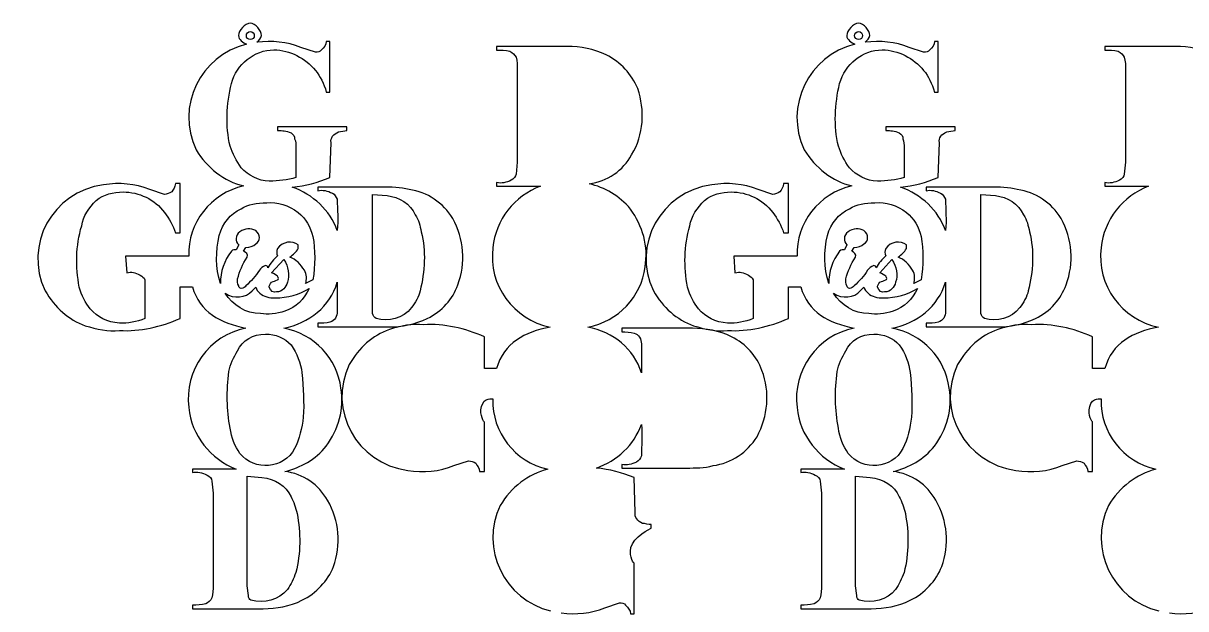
# Model space of a CAD drawing. Extents: x -18 to 3238, y 190 to 1701.
# Drawn here: x -18 to 1453, y 960 to 1701 of the extents above; entities that cross this region are included whole.
import ezdxf

# ---------------------------------------------------------------- set-up
doc = ezdxf.new("R2010")
doc.units = 0
doc.layers.add('H0104_Printing_Least_16', color=7, linetype='CONTINUOUS')

msp = doc.modelspace()

# ---------------------------------------------------------------- linework, layer by layer
at = {"layer": 'H0104_Printing_Least_16', "color": 7}
for points in [[(264.139193, 1685.034058)], [(1034.158274, 1685.034058)], [(525.605187, 1453.760064)], [(1295.624268, 1453.760064)], [(303.732192, 1380.640065)], [(348.415191, 1376.070066)], [(1073.751273, 1380.640065)], [(1118.434272, 1376.070066)], [(484.004188, 1362.360066)], [(1254.023269, 1362.360066)], [(312.977192, 1336.464067)], [(1082.996273, 1336.464067)], [(320.681192, 1293.810068)], [(1090.700273, 1293.810068)], [(561.853086, 1215.99417)], [(1331.872167, 1215.99417)], [(320.681192, 1101.870072)], [(1090.700273, 1101.870072)]]:
    msp.add_lwpolyline(points, close=True, dxfattribs=at)
for points in [[(351.496191, 1663.979058), (333.007192, 1670.073058)], [(365.363191, 1613.70906), (369.986191, 1613.70906), (369.986191, 1677.690058), (365.363191, 1677.690058)], [(670.259083, 1671.321158), (580.893085, 1671.321158), (580.893085, 1666.752158)], [(1121.515272, 1663.979058), (1103.026272, 1670.073058)], [(1135.382272, 1613.70906), (1140.005271, 1613.70906), (1140.005271, 1677.690058), (1135.382272, 1677.690058)], [(1440.278164, 1671.321158), (1350.912166, 1671.321158), (1350.912166, 1666.752158)], [(607.087085, 1640.855159), (607.087085, 1525.081162), (605.546085, 1509.849162)], [(1377.106166, 1640.855159), (1377.106166, 1525.081162), (1375.565166, 1509.849162)], [(391.55719, 1564.963061), (391.55719, 1569.533061), (303.732192, 1569.533061), (303.732192, 1564.963061)], [(1161.576271, 1564.963061), (1161.576271, 1569.533061), (1073.751273, 1569.533061), (1073.751273, 1564.963061)], [(369.986191, 1505.553062), (371.527191, 1549.729061)], [(1140.005271, 1505.553062), (1141.546271, 1549.729061)], [(326.844192, 1543.636061), (326.844192, 1505.553062)], [(1096.863273, 1543.636061), (1096.863273, 1505.553062)], [(160.439196, 1484.226063), (141.949196, 1490.320063)], [(174.306196, 1435.480064), (180.469195, 1435.480064), (180.469195, 1497.936063), (174.306196, 1497.936063)], [(436.240189, 1493.366063), (354.578191, 1493.366063), (354.578191, 1488.797063)], [(580.893085, 1499.185163), (580.893085, 1494.615163), (636.362084, 1494.615163)], [(930.458277, 1484.226063), (911.968277, 1490.320063)], [(944.325276, 1435.480064), (950.488276, 1435.480064), (950.488276, 1497.936063), (944.325276, 1497.936063)], [(1206.25927, 1493.366063), (1124.597272, 1493.366063), (1124.597272, 1488.797063)], [(1350.912166, 1499.185163), (1350.912166, 1494.615163), (1406.381165, 1494.615163)], [(423.913189, 1333.416067), (423.913189, 1345.603066), (423.913189, 1484.226063), (442.403189, 1482.703063)], [(1193.93227, 1333.416067), (1193.93227, 1345.603066), (1193.93227, 1484.226063), (1212.42227, 1482.703063)], [(254.427194, 1420.246064), (251.345194, 1414.153065)], [(260.590193, 1412.630065), (263.671193, 1417.200065)], [(329.925192, 1415.677065), (329.925192, 1420.246064)], [(1024.446274, 1420.246064), (1021.364274, 1414.153065)], [(1030.609274, 1412.630065), (1033.690274, 1417.200065)], [(1099.944273, 1415.677065), (1099.944273, 1420.246064)], [(191.254195, 1406.536065), (191.201195, 1405.931065), (111.080197, 1405.931065), (112.674197, 1385.210065)], [(296.028193, 1385.210065), (311.436192, 1401.967065)], [(961.273276, 1406.536065), (961.220276, 1405.931065), (881.099278, 1405.931065), (882.693278, 1385.210065)], [(1066.047273, 1385.210065), (1081.455273, 1401.967065)], [(135.786197, 1376.070066), (135.786197, 1363.883066), (135.786197, 1327.323067)], [(348.415191, 1376.070066), (339.170192, 1371.500066)], [(379.230191, 1373.024066), (379.230191, 1336.464067)], [(905.805277, 1376.070066), (905.805277, 1363.883066), (905.805277, 1327.323067)], [(1118.434272, 1376.070066), (1109.189272, 1371.500066)], [(1149.249271, 1373.024066), (1149.249271, 1336.464067)], [(180.469195, 1327.323067), (180.469195, 1361.263066), (180.469195, 1367.357066), (195.877195, 1367.357066)], [(271.375193, 1362.360066), (275.998193, 1366.930066)], [(950.488276, 1327.323067), (950.488276, 1361.263066), (950.488276, 1367.357066), (965.896276, 1367.357066)], [(1041.394274, 1362.360066), (1046.017274, 1366.930066)], [(354.578191, 1321.230067), (354.578191, 1316.660067), (443.944189, 1316.660067)], [(828.960079, 1314.862167), (739.594082, 1314.862167), (739.594082, 1310.292167)], [(1124.597272, 1321.230067), (1124.597272, 1316.660067), (1213.96327, 1316.660067)], [(580.893085, 1264.166168), (565.485086, 1264.166168), (565.485086, 1270.259168), (565.485086, 1304.199167)], [(1350.912166, 1264.166168), (1335.504167, 1264.166168), (1335.504167, 1270.259168), (1335.504167, 1304.199167)], [(764.247081, 1295.059168), (764.247081, 1258.499169)], [(576.218086, 1225.592169), (576.271086, 1224.986169)], [(1346.237166, 1225.592169), (1346.290166, 1224.986169)], [(559.322086, 1133.586172), (565.485086, 1133.586172), (565.485086, 1196.04217)], [(1329.341167, 1133.586172), (1335.504167, 1133.586172), (1335.504167, 1196.04217)], [(251.345194, 1136.907072), (195.877195, 1136.907072), (195.877195, 1132.337072)], [(526.966087, 1141.202171), (545.455086, 1147.296171)], [(739.594082, 1142.726171), (739.594082, 1138.156172), (821.256079, 1138.156172)], [(1021.364274, 1136.907072), (965.896276, 1136.907072), (965.896276, 1132.337072)], [(1296.985168, 1141.202171), (1315.474167, 1147.296171)], [(220.529194, 1121.674072), (222.070194, 1106.441072), (222.070194, 990.667075)], [(266.753193, 976.958076), (265.212193, 989.144075), (265.212193, 1127.767072), (283.702193, 1126.244072)], [(756.543081, 1081.793173), (755.002081, 1125.970172)], [(990.548275, 1121.674072), (992.089275, 1106.441072), (992.089275, 990.667075)], [(1036.772274, 976.958076), (1035.231274, 989.144075), (1035.231274, 1127.767072), (1053.721274, 1126.244072)], [(776.573081, 1061.989173), (776.573081, 1066.559173)], [(750.380081, 953.833176), (755.002081, 953.833176), (755.002081, 1017.813175)], [(195.877195, 964.771076), (195.877195, 960.201076), (285.242193, 960.201076)], [(718.023082, 961.449176), (736.513082, 967.544176)], [(965.896276, 964.771076), (965.896276, 960.201076), (1055.262274, 960.201076)]]:
    msp.add_lwpolyline(points, dxfattribs=at)
for points in [[(269.190193, 1700.665057), (262.642193, 1700.665057), (254.231194, 1691.620058), (254.231194, 1685.034058)], [(283.274193, 1685.034058), (283.274193, 1691.620058), (275.737193, 1700.665057), (269.190193, 1700.665057)], [(1039.209274, 1700.665057), (1032.661274, 1700.665057), (1024.250274, 1691.620058), (1024.250274, 1685.034058)], [(1053.293274, 1685.034058), (1053.293274, 1691.620058), (1045.756274, 1700.665057), (1039.209274, 1700.665057)], [(254.231194, 1685.034058), (254.231194, 1680.207058), (260.192193, 1676.059058), (264.293193, 1674.183058)], [(264.139193, 1685.034058), (264.139193, 1687.815058), (266.400193, 1690.069058), (269.190193, 1690.069058)], [(269.190193, 1679.999058), (266.400193, 1679.999058), (264.139193, 1682.253058), (264.139193, 1685.034058)], [(269.190193, 1690.069058), (271.979193, 1690.069058), (274.240193, 1687.815058), (274.240193, 1685.034058)], [(274.240193, 1685.034058), (274.240193, 1682.253058), (271.979193, 1679.999058), (269.190193, 1679.999058)], [(277.564193, 1676.594058), (279.714193, 1678.753058), (283.274193, 1681.737058), (283.274193, 1685.034058)], [(333.007192, 1670.073058), (315.473192, 1677.296058), (296.554193, 1679.031058), (277.564193, 1676.594058)], [(1024.250274, 1685.034058), (1024.250274, 1680.207058), (1030.211274, 1676.059058), (1034.312274, 1674.183058)], [(1034.158274, 1685.034058), (1034.158274, 1687.815058), (1036.419274, 1690.069058), (1039.209274, 1690.069058)], [(1039.209274, 1679.999058), (1036.419274, 1679.999058), (1034.158274, 1682.253058), (1034.158274, 1685.034058)], [(1039.209274, 1690.069058), (1041.998274, 1690.069058), (1044.259274, 1687.815058), (1044.259274, 1685.034058)], [(1044.259274, 1685.034058), (1044.259274, 1682.253058), (1041.998274, 1679.999058), (1039.209274, 1679.999058)], [(1047.583274, 1676.594058), (1049.733274, 1678.753058), (1053.293274, 1681.737058), (1053.293274, 1685.034058)], [(1103.026272, 1670.073058), (1085.492273, 1677.296058), (1066.573273, 1679.031058), (1047.583274, 1676.594058)], [(264.293193, 1674.183058), (205.968195, 1659.691059), (174.253196, 1595.37106), (200.499195, 1540.589061)], [(265.212193, 1654.839059), (274.457193, 1662.455058), (286.783193, 1667.025058), (299.110193, 1667.025058)], [(299.110193, 1667.025058), (319.140192, 1667.025058), (339.170192, 1656.362059), (351.496191, 1641.130059)], [(359.200191, 1667.025058), (357.659191, 1663.979058), (354.578191, 1663.979058), (351.496191, 1663.979058)], [(365.363191, 1677.690058), (365.363191, 1673.120058), (362.282191, 1670.073058), (359.200191, 1667.025058)], [(580.893085, 1666.752158), (587.056085, 1666.752158), (591.679085, 1666.752158), (597.842085, 1665.228158)], [(597.842085, 1665.228158), (600.924085, 1663.705158), (604.005085, 1660.658158), (605.546085, 1657.611159)], [(719.564082, 1660.658158), (704.156082, 1668.275158), (687.208083, 1671.321158), (670.259083, 1671.321158)], [(1034.312274, 1674.183058), (975.987276, 1659.691059), (944.272276, 1595.37106), (970.518276, 1540.589061)], [(1035.231274, 1654.839059), (1044.476274, 1662.455058), (1056.802274, 1667.025058), (1069.129273, 1667.025058)], [(1069.129273, 1667.025058), (1089.159273, 1667.025058), (1109.189272, 1656.362059), (1121.515272, 1641.130059)], [(1129.219272, 1667.025058), (1127.679272, 1663.979058), (1124.597272, 1663.979058), (1121.515272, 1663.979058)], [(1135.382272, 1677.690058), (1135.382272, 1673.120058), (1132.301272, 1670.073058), (1129.219272, 1667.025058)], [(1350.912166, 1666.752158), (1357.075166, 1666.752158), (1361.698166, 1666.752158), (1367.861166, 1665.228158)], [(1367.861166, 1665.228158), (1370.943166, 1663.705158), (1374.024166, 1660.658158), (1375.565166, 1657.611159)], [(1489.583163, 1660.658158), (1474.175163, 1668.275158), (1457.227164, 1671.321158), (1440.278164, 1671.321158)], [(245.182194, 1624.372059), (248.264194, 1636.560059), (255.967194, 1647.223059), (265.212193, 1654.839059)], [(605.546085, 1657.611159), (607.087085, 1653.041159), (607.087085, 1646.948159), (607.087085, 1640.855159)], [(759.625081, 1618.00416), (751.921081, 1636.284159), (738.054082, 1651.518159), (719.564082, 1660.658158)], [(1015.201275, 1624.372059), (1018.283275, 1636.560059), (1025.986274, 1647.223059), (1035.231274, 1654.839059)], [(1375.565166, 1657.611159), (1377.106166, 1653.041159), (1377.106166, 1646.948159), (1377.106166, 1640.855159)], [(351.496191, 1641.130059), (357.659191, 1633.513059), (362.282191, 1624.372059), (365.363191, 1613.70906)], [(1121.515272, 1641.130059), (1127.679272, 1633.513059), (1132.301272, 1624.372059), (1135.382272, 1613.70906)], [(243.641194, 1545.159061), (237.478194, 1571.056061), (239.019194, 1598.47706), (245.182194, 1624.372059)], [(1013.660275, 1545.159061), (1007.497275, 1571.056061), (1009.038275, 1598.47706), (1015.201275, 1624.372059)], [(751.921081, 1534.222162), (767.328081, 1560.118161), (768.869081, 1590.58516), (759.625081, 1618.00416)], [(303.732192, 1564.963061), (309.895192, 1564.963061), (314.517192, 1564.963061), (320.681192, 1561.917061)], [(320.681192, 1561.917061), (323.762192, 1560.393061), (325.303192, 1557.347061), (325.303192, 1554.300061)], [(371.527191, 1549.729061), (369.986191, 1555.824061), (374.608191, 1560.393061), (380.77119, 1563.440061)], [(380.77119, 1563.440061), (383.85319, 1563.440061), (388.47519, 1564.963061), (391.55719, 1564.963061)], [(1073.751273, 1564.963061), (1079.914273, 1564.963061), (1084.536273, 1564.963061), (1090.700273, 1561.917061)], [(1090.700273, 1561.917061), (1093.781273, 1560.393061), (1095.322273, 1557.347061), (1095.322273, 1554.300061)], [(1141.546271, 1549.729061), (1140.005271, 1555.824061), (1144.627271, 1560.393061), (1150.790271, 1563.440061)], [(1150.790271, 1563.440061), (1153.872271, 1563.440061), (1158.494271, 1564.963061), (1161.576271, 1564.963061)], [(325.303192, 1554.300061), (326.844192, 1551.252061), (326.844192, 1546.682061), (326.844192, 1543.636061)], [(1095.322273, 1554.300061), (1096.863273, 1551.252061), (1096.863273, 1546.682061), (1096.863273, 1543.636061)], [(200.499195, 1540.589061), (214.366195, 1517.740062), (235.937194, 1500.983062), (260.590193, 1494.890063)], [(257.508194, 1517.740062), (251.345194, 1526.880062), (246.723194, 1536.020062), (243.641194, 1545.159061)], [(697.993083, 1497.662163), (721.105082, 1500.708162), (741.135081, 1514.419162), (751.921081, 1534.222162)], [(970.518276, 1540.589061), (984.385275, 1517.740062), (1005.956275, 1500.983062), (1030.609274, 1494.890063)], [(1027.527274, 1517.740062), (1021.364274, 1526.880062), (1016.742275, 1536.020062), (1013.660275, 1545.159061)], [(292.946193, 1500.983062), (279.079193, 1500.983062), (266.753193, 1508.599062), (257.508194, 1517.740062)], [(1062.965273, 1500.983062), (1049.098274, 1500.983062), (1036.772274, 1508.599062), (1027.527274, 1517.740062)], [(326.844192, 1505.553062), (316.058192, 1502.506062), (305.273192, 1500.983062), (292.946193, 1500.983062)], [(322.221192, 1493.366063), (339.170192, 1494.890063), (354.578191, 1499.459063), (369.986191, 1505.553062)], [(599.383085, 1502.231162), (593.220085, 1499.185163), (587.056085, 1497.662163), (580.893085, 1499.185163)], [(605.546085, 1509.849162), (605.546085, 1506.802162), (602.464085, 1503.755162), (599.383085, 1502.231162)], [(1096.863273, 1505.553062), (1086.077273, 1502.506062), (1075.292273, 1500.983062), (1062.965273, 1500.983062)], [(1092.240273, 1493.366063), (1109.189272, 1494.890063), (1124.597272, 1499.459063), (1140.005271, 1505.553062)], [(1369.402166, 1502.231162), (1363.239166, 1499.185163), (1357.075166, 1497.662163), (1350.912166, 1499.185163)], [(1375.565166, 1509.849162), (1375.565166, 1506.802162), (1372.483166, 1503.755162), (1369.402166, 1502.231162)], [(83.399198, 1496.413063), (18.6862, 1487.273063), (-18.2928, 1420.246064), (9.4412, 1362.360066)], [(74.154198, 1476.610063), (83.399198, 1484.226063), (95.726198, 1487.273063), (108.052197, 1487.273063)], [(141.949196, 1490.320063), (123.460197, 1497.936063), (103.430197, 1499.459063), (83.399198, 1496.413063)], [(108.052197, 1487.273063), (128.082197, 1487.273063), (148.112196, 1478.133063), (160.439196, 1461.376063)], [(169.683196, 1487.273063), (166.602196, 1485.749063), (163.520196, 1484.226063), (160.439196, 1484.226063)], [(174.306196, 1497.936063), (174.306196, 1493.366063), (171.224196, 1490.320063), (169.683196, 1487.273063)], [(260.590193, 1494.890063), (218.989195, 1485.749063), (189.714195, 1447.666064), (191.254195, 1406.536065)], [(379.230191, 1438.527064), (369.986191, 1464.423063), (348.415191, 1484.226063), (322.221192, 1493.366063)], [(354.578191, 1488.797063), (360.741191, 1490.320063), (366.904191, 1488.797063), (373.067191, 1485.749063)], [(470.137188, 1490.320063), (459.351189, 1493.366063), (447.025189, 1493.366063), (436.240189, 1493.366063)], [(525.605187, 1453.760064), (513.279187, 1473.563063), (493.249188, 1487.273063), (470.137188, 1490.320063)], [(636.362084, 1494.615163), (604.005085, 1482.428163), (579.352086, 1451.962164), (576.271086, 1416.925165)], [(750.380081, 1465.672163), (736.513082, 1482.428163), (718.023082, 1493.092163), (697.993083, 1497.662163)], [(853.418279, 1496.413063), (788.70528, 1487.273063), (751.726281, 1420.246064), (779.460281, 1362.360066)], [(844.173279, 1476.610063), (853.418279, 1484.226063), (865.745278, 1487.273063), (878.071278, 1487.273063)], [(911.968277, 1490.320063), (893.479278, 1497.936063), (873.449278, 1499.459063), (853.418279, 1496.413063)], [(878.071278, 1487.273063), (898.101278, 1487.273063), (918.131277, 1478.133063), (930.458277, 1461.376063)], [(939.702277, 1487.273063), (936.621277, 1485.749063), (933.539277, 1484.226063), (930.458277, 1484.226063)], [(944.325276, 1497.936063), (944.325276, 1493.366063), (941.243276, 1490.320063), (939.702277, 1487.273063)], [(1030.609274, 1494.890063), (989.008275, 1485.749063), (959.733276, 1447.666064), (961.273276, 1406.536065)], [(1149.249271, 1438.527064), (1140.005271, 1464.423063), (1118.434272, 1484.226063), (1092.240273, 1493.366063)], [(1124.597272, 1488.797063), (1130.760272, 1490.320063), (1136.923272, 1488.797063), (1143.086271, 1485.749063)], [(1240.156269, 1490.320063), (1229.370269, 1493.366063), (1217.04427, 1493.366063), (1206.25927, 1493.366063)], [(1295.624268, 1453.760064), (1283.298268, 1473.563063), (1263.268268, 1487.273063), (1240.156269, 1490.320063)], [(1406.381165, 1494.615163), (1374.024166, 1482.428163), (1349.371166, 1451.962164), (1346.290166, 1416.925165)], [(55.665199, 1444.620064), (57.206199, 1456.806064), (64.910198, 1467.469063), (74.154198, 1476.610063)], [(257.508194, 1465.946063), (266.753193, 1472.040063), (277.538193, 1473.563063), (289.865193, 1473.563063)], [(289.865193, 1473.563063), (303.732192, 1475.086063), (317.599192, 1470.517063), (329.925192, 1461.376063)], [(373.067191, 1485.749063), (376.149191, 1484.226063), (377.690191, 1481.179063), (379.230191, 1478.133063)], [(379.230191, 1478.133063), (379.230191, 1464.423063), (380.77119, 1452.237064), (379.230191, 1438.527064)], [(442.403189, 1482.703063), (457.811189, 1481.179063), (471.678188, 1472.040063), (477.841188, 1458.330064)], [(825.684279, 1444.620064), (827.225279, 1456.806064), (834.929279, 1467.469063), (844.173279, 1476.610063)], [(1027.527274, 1465.946063), (1036.772274, 1472.040063), (1047.558274, 1473.563063), (1059.884274, 1473.563063)], [(1059.884274, 1473.563063), (1073.751273, 1475.086063), (1087.618273, 1470.517063), (1099.944273, 1461.376063)], [(1143.086271, 1485.749063), (1146.168271, 1484.226063), (1147.709271, 1481.179063), (1149.249271, 1478.133063)], [(1149.249271, 1478.133063), (1149.249271, 1464.423063), (1150.790271, 1452.237064), (1149.249271, 1438.527064)], [(1212.42227, 1482.703063), (1227.830269, 1481.179063), (1241.697269, 1472.040063), (1247.860269, 1458.330064)], [(160.439196, 1461.376063), (166.602196, 1453.760064), (171.224196, 1444.620064), (174.306196, 1435.480064)], [(229.774194, 1432.433064), (234.396194, 1447.666064), (243.641194, 1459.853064), (257.508194, 1465.946063)], [(329.925192, 1461.376063), (339.170192, 1453.760064), (345.333191, 1443.096064), (348.415191, 1430.910064)], [(477.841188, 1458.330064), (482.463188, 1452.237064), (484.004188, 1444.620064), (485.545188, 1437.003064)], [(768.869081, 1392.552165), (773.492081, 1418.449165), (765.788081, 1444.345164), (750.380081, 1465.672163)], [(930.458277, 1461.376063), (936.621277, 1453.760064), (941.243276, 1444.620064), (944.325276, 1435.480064)], [(999.793275, 1432.433064), (1004.415275, 1447.666064), (1013.660275, 1459.853064), (1027.527274, 1465.946063)], [(1099.944273, 1461.376063), (1109.189272, 1453.760064), (1115.352272, 1443.096064), (1118.434272, 1430.910064)], [(1247.860269, 1458.330064), (1252.482269, 1452.237064), (1254.023269, 1444.620064), (1255.564269, 1437.003064)], [(52.584199, 1366.930066), (47.961199, 1392.827065), (47.961199, 1418.723065), (55.665199, 1444.620064)], [(531.768187, 1369.976066), (542.554186, 1397.397065), (539.472187, 1427.863064), (525.605187, 1453.760064)], [(822.603279, 1366.930066), (817.98028, 1392.827065), (817.98028, 1418.723065), (825.684279, 1444.620064)], [(1301.787267, 1369.976066), (1312.573267, 1397.397065), (1309.491267, 1427.863064), (1295.624268, 1453.760064)], [(231.315194, 1371.500066), (225.152194, 1391.303065), (225.152194, 1412.630065), (229.774194, 1432.433064)], [(255.967194, 1437.003064), (249.804194, 1432.433064), (249.804194, 1424.816064), (254.427194, 1420.246064)], [(275.998193, 1438.527064), (269.835193, 1441.573064), (262.131193, 1441.573064), (255.967194, 1437.003064)], [(275.998193, 1421.770064), (282.161193, 1424.816064), (282.161193, 1433.957064), (275.998193, 1438.527064)], [(348.415191, 1430.910064), (351.496191, 1414.153065), (351.496191, 1394.350065), (348.415191, 1376.070066)], [(485.545188, 1437.003064), (491.708188, 1412.630065), (490.167188, 1386.733065), (484.004188, 1362.360066)], [(1001.334275, 1371.500066), (995.171275, 1391.303065), (995.171275, 1412.630065), (999.793275, 1432.433064)], [(1025.986274, 1437.003064), (1019.823275, 1432.433064), (1019.823275, 1424.816064), (1024.446274, 1420.246064)], [(1046.017274, 1438.527064), (1039.853274, 1441.573064), (1032.150274, 1441.573064), (1025.986274, 1437.003064)], [(1046.017274, 1421.770064), (1052.180274, 1424.816064), (1052.180274, 1433.957064), (1046.017274, 1438.527064)], [(1118.434272, 1430.910064), (1121.515272, 1414.153065), (1121.515272, 1394.350065), (1118.434272, 1376.070066)], [(1255.564269, 1437.003064), (1261.727268, 1412.630065), (1260.186268, 1386.733065), (1254.023269, 1362.360066)], [(251.345194, 1414.153065), (249.804194, 1414.153065), (246.723194, 1414.153065), (245.182194, 1412.630065)], [(263.671193, 1417.200065), (268.294193, 1417.200065), (272.916193, 1418.723065), (275.998193, 1421.770064)], [(303.732192, 1415.677065), (302.191192, 1412.630065), (302.191192, 1409.583065), (303.732192, 1406.536065)], [(329.925192, 1420.246064), (322.221192, 1426.340064), (309.895192, 1424.816064), (303.732192, 1415.677065)], [(319.140192, 1405.013065), (323.762192, 1408.060065), (326.844192, 1411.107065), (329.925192, 1415.677065)], [(576.271086, 1416.925165), (570.108086, 1369.702166), (602.464085, 1325.525167), (648.688084, 1316.386167)], [(1021.364274, 1414.153065), (1019.823275, 1414.153065), (1016.742275, 1414.153065), (1015.201275, 1412.630065)], [(1033.690274, 1417.200065), (1038.313274, 1417.200065), (1042.935274, 1418.723065), (1046.017274, 1421.770064)], [(1073.751273, 1415.677065), (1072.210273, 1412.630065), (1072.210273, 1409.583065), (1073.751273, 1406.536065)], [(1099.944273, 1420.246064), (1092.240273, 1426.340064), (1079.914273, 1424.816064), (1073.751273, 1415.677065)], [(1089.159273, 1405.013065), (1093.781273, 1408.060065), (1096.863273, 1411.107065), (1099.944273, 1415.677065)], [(1346.290166, 1416.925165), (1340.127166, 1369.702166), (1372.483166, 1325.525167), (1418.707165, 1316.386167)], [(245.182194, 1412.630065), (235.937194, 1400.443065), (231.315194, 1386.733065), (231.315194, 1371.500066)], [(252.886194, 1377.593066), (255.967194, 1386.733065), (259.049194, 1395.873065), (265.212193, 1405.013065)], [(265.212193, 1405.013065), (266.753193, 1408.060065), (263.671193, 1411.107065), (260.590193, 1412.630065)], [(303.732192, 1406.536065), (299.110193, 1401.967065), (294.487193, 1397.397065), (291.406193, 1391.303065)], [(311.436192, 1401.967065), (317.599192, 1392.827065), (319.140192, 1382.163065), (316.058192, 1373.024066)], [(337.629192, 1388.256065), (333.007192, 1395.873065), (326.844192, 1401.967065), (319.140192, 1405.013065)], [(1015.201275, 1412.630065), (1005.956275, 1400.443065), (1001.334275, 1386.733065), (1001.334275, 1371.500066)], [(1022.905274, 1377.593066), (1025.986274, 1386.733065), (1029.068274, 1395.873065), (1035.231274, 1405.013065)], [(1035.231274, 1405.013065), (1036.772274, 1408.060065), (1033.690274, 1411.107065), (1030.609274, 1412.630065)], [(1073.751273, 1406.536065), (1069.129273, 1401.967065), (1064.506273, 1397.397065), (1061.425273, 1391.303065)], [(1081.455273, 1401.967065), (1087.618273, 1392.827065), (1089.159273, 1382.163065), (1086.077273, 1373.024066)], [(1107.648272, 1388.256065), (1103.026272, 1395.873065), (1096.863273, 1401.967065), (1089.159273, 1405.013065)], [(112.674197, 1385.210065), (118.837197, 1386.733065), (123.460197, 1385.210065), (129.623197, 1382.163065)], [(280.620193, 1388.256065), (275.998193, 1380.640065), (269.835193, 1374.547066), (263.671193, 1368.453066)], [(288.324193, 1394.350065), (285.242193, 1392.827065), (282.161193, 1391.303065), (280.620193, 1388.256065)], [(291.406193, 1391.303065), (291.406193, 1392.827065), (289.865193, 1394.350065), (288.324193, 1394.350065)], [(303.732192, 1380.640065), (302.191192, 1382.163065), (299.110193, 1383.687065), (296.028193, 1385.210065)], [(339.170192, 1371.500066), (340.711191, 1376.070066), (340.711191, 1383.687065), (337.629192, 1388.256065)], [(696.452083, 1316.386167), (734.972082, 1324.002167), (764.247081, 1354.469166), (768.869081, 1392.552165)], [(882.693278, 1385.210065), (888.856278, 1386.733065), (893.479278, 1385.210065), (899.642278, 1382.163065)], [(1050.639274, 1388.256065), (1046.017274, 1380.640065), (1039.853274, 1374.547066), (1033.690274, 1368.453066)], [(1058.343274, 1394.350065), (1055.262274, 1392.827065), (1052.180274, 1391.303065), (1050.639274, 1388.256065)], [(1061.425273, 1391.303065), (1061.425273, 1392.827065), (1059.884274, 1394.350065), (1058.343274, 1394.350065)], [(1073.751273, 1380.640065), (1072.210273, 1382.163065), (1069.129273, 1383.687065), (1066.047273, 1385.210065)], [(1109.189272, 1371.500066), (1110.730272, 1376.070066), (1110.730272, 1383.687065), (1107.648272, 1388.256065)], [(129.623197, 1382.163065), (132.705197, 1380.640065), (134.245197, 1379.117066), (135.786197, 1376.070066)], [(254.427194, 1368.453066), (252.886194, 1371.500066), (252.886194, 1374.547066), (252.886194, 1377.593066)], [(292.946193, 1366.930066), (292.946193, 1368.453066), (294.487193, 1371.500066), (296.028193, 1373.024066)], [(296.028193, 1373.024066), (299.110193, 1374.547066), (300.650192, 1374.547066), (303.732192, 1376.070066)], [(316.058192, 1373.024066), (314.517192, 1366.930066), (309.895192, 1360.837066), (302.191192, 1360.837066)], [(303.732192, 1376.070066), (305.273192, 1376.070066), (305.273192, 1379.117066), (303.732192, 1380.640065)], [(311.436192, 1315.136067), (343.792191, 1321.230067), (369.986191, 1342.557066), (379.230191, 1373.024066)], [(493.249188, 1327.323067), (511.738187, 1336.464067), (525.605187, 1351.696066), (531.768187, 1369.976066)], [(899.642278, 1382.163065), (902.724277, 1380.640065), (904.264277, 1379.117066), (905.805277, 1376.070066)], [(1024.446274, 1368.453066), (1022.905274, 1371.500066), (1022.905274, 1374.547066), (1022.905274, 1377.593066)], [(1062.965273, 1366.930066), (1062.965273, 1368.453066), (1064.506273, 1371.500066), (1066.047273, 1373.024066)], [(1066.047273, 1373.024066), (1069.129273, 1374.547066), (1070.669273, 1374.547066), (1073.751273, 1376.070066)], [(1086.077273, 1373.024066), (1084.536273, 1366.930066), (1079.914273, 1360.837066), (1072.210273, 1360.837066)], [(1073.751273, 1376.070066), (1075.292273, 1376.070066), (1075.292273, 1379.117066), (1073.751273, 1380.640065)], [(1081.455273, 1315.136067), (1113.811272, 1321.230067), (1140.005271, 1342.557066), (1149.249271, 1373.024066)], [(1263.268268, 1327.323067), (1281.757268, 1336.464067), (1295.624268, 1351.696066), (1301.787267, 1369.976066)], [(9.4412, 1362.360066), (21.768199, 1341.033066), (38.716199, 1325.800067), (60.287198, 1318.184067)], [(66.451198, 1339.510067), (60.287198, 1347.126066), (55.665199, 1356.267066), (52.584199, 1366.930066)], [(195.877195, 1367.357066), (205.121195, 1335.366067), (231.315194, 1321.230067), (263.671193, 1315.136067)], [(237.478194, 1359.313066), (248.264194, 1351.696066), (263.671193, 1353.220066), (271.375193, 1362.360066)], [(282.161193, 1333.416067), (263.671193, 1333.416067), (246.723194, 1344.080066), (237.478194, 1359.313066)], [(257.508194, 1365.407066), (255.967194, 1365.407066), (254.427194, 1366.930066), (254.427194, 1368.453066)], [(263.671193, 1368.453066), (262.131193, 1366.930066), (260.590193, 1365.407066), (257.508194, 1365.407066)], [(275.998193, 1366.930066), (277.538193, 1360.837066), (283.702193, 1356.267066), (289.865193, 1354.744066)], [(289.865193, 1354.744066), (292.946193, 1353.220066), (297.569193, 1353.220066), (300.650192, 1353.220066)], [(302.191192, 1360.837066), (299.110193, 1359.313066), (294.487193, 1362.360066), (292.946193, 1366.930066)], [(300.650192, 1353.220066), (316.058192, 1353.220066), (331.466192, 1357.790066), (343.792191, 1365.407066)], [(343.792191, 1365.407066), (337.629192, 1351.696066), (326.844192, 1341.033066), (312.977192, 1336.464067)], [(484.004188, 1362.360066), (482.463188, 1354.744066), (477.841188, 1347.126066), (473.219188, 1341.033066)], [(779.460281, 1362.360066), (791.78728, 1341.033066), (808.73528, 1325.800067), (830.306279, 1318.184067)], [(836.470279, 1339.510067), (830.306279, 1347.126066), (825.684279, 1356.267066), (822.603279, 1366.930066)], [(965.896276, 1367.357066), (975.140276, 1335.366067), (1001.334275, 1321.230067), (1033.690274, 1315.136067)], [(1007.497275, 1359.313066), (1018.283275, 1351.696066), (1033.690274, 1353.220066), (1041.394274, 1362.360066)], [(1052.180274, 1333.416067), (1033.690274, 1333.416067), (1016.742275, 1344.080066), (1007.497275, 1359.313066)], [(1027.527274, 1365.407066), (1025.986274, 1365.407066), (1024.446274, 1366.930066), (1024.446274, 1368.453066)], [(1033.690274, 1368.453066), (1032.150274, 1366.930066), (1030.609274, 1365.407066), (1027.527274, 1365.407066)], [(1046.017274, 1366.930066), (1047.558274, 1360.837066), (1053.721274, 1356.267066), (1059.884274, 1354.744066)], [(1059.884274, 1354.744066), (1062.965273, 1353.220066), (1067.588273, 1353.220066), (1070.669273, 1353.220066)], [(1072.210273, 1360.837066), (1069.129273, 1359.313066), (1064.506273, 1362.360066), (1062.965273, 1366.930066)], [(1070.669273, 1353.220066), (1086.077273, 1353.220066), (1101.485272, 1357.790066), (1113.811272, 1365.407066)], [(1113.811272, 1365.407066), (1107.648272, 1351.696066), (1096.863273, 1341.033066), (1082.996273, 1336.464067)], [(1254.023269, 1362.360066), (1252.482269, 1354.744066), (1247.860269, 1347.126066), (1243.237269, 1341.033066)], [(103.430197, 1321.230067), (88.022198, 1322.753067), (75.695198, 1328.847067), (66.451198, 1339.510067)], [(473.219188, 1341.033066), (462.433188, 1327.323067), (443.944189, 1322.753067), (428.536189, 1327.323067)], [(873.449278, 1321.230067), (858.041279, 1322.753067), (845.714279, 1328.847067), (836.470279, 1339.510067)], [(1243.237269, 1341.033066), (1232.452269, 1327.323067), (1213.96327, 1322.753067), (1198.55527, 1327.323067)], [(135.786197, 1327.323067), (125.001197, 1322.753067), (114.215197, 1321.230067), (103.430197, 1321.230067)], [(103.430197, 1312.090067), (129.623197, 1310.567067), (155.816196, 1316.660067), (180.469195, 1327.323067)], [(312.977192, 1336.464067), (302.191192, 1333.416067), (291.406193, 1331.893067), (282.161193, 1333.416067)], [(379.230191, 1336.464067), (379.230191, 1330.370067), (376.149191, 1324.277067), (369.986191, 1322.753067)], [(428.536189, 1327.323067), (425.454189, 1328.847067), (425.454189, 1330.370067), (423.913189, 1333.416067)], [(443.944189, 1316.660067), (460.892188, 1316.660067), (477.841188, 1319.707067), (493.249188, 1327.323067)], [(905.805277, 1327.323067), (895.020278, 1322.753067), (884.234278, 1321.230067), (873.449278, 1321.230067)], [(873.449278, 1312.090067), (899.642278, 1310.567067), (925.835277, 1316.660067), (950.488276, 1327.323067)], [(1082.996273, 1336.464067), (1072.210273, 1333.416067), (1061.425273, 1331.893067), (1052.180274, 1333.416067)], [(1149.249271, 1336.464067), (1149.249271, 1330.370067), (1146.168271, 1324.277067), (1140.005271, 1322.753067)], [(1198.55527, 1327.323067), (1195.47327, 1328.847067), (1195.47327, 1330.370067), (1193.93227, 1333.416067)], [(1213.96327, 1316.660067), (1230.911269, 1316.660067), (1247.860269, 1319.707067), (1263.268268, 1327.323067)], [(60.287198, 1318.184067), (74.154198, 1313.613067), (89.562198, 1310.567067), (103.430197, 1312.090067)], [(263.671193, 1315.136067), (217.448195, 1305.997067), (185.091195, 1261.820068), (191.254195, 1214.59707)], [(383.85319, 1238.970069), (379.230191, 1277.053068), (349.956191, 1307.520067), (311.436192, 1315.136067)], [(369.986191, 1322.753067), (365.363191, 1321.230067), (359.200191, 1321.230067), (354.578191, 1321.230067)], [(445.304089, 1313.339167), (423.733089, 1305.722167), (406.78409, 1290.489168), (394.45809, 1269.162168)], [(488.446088, 1319.432167), (474.579088, 1320.956167), (459.171089, 1317.909167), (445.304089, 1313.339167)], [(565.485086, 1304.199167), (540.833086, 1314.862167), (514.639087, 1320.956167), (488.446088, 1319.432167)], [(648.688084, 1316.386167), (616.331085, 1310.292167), (590.138085, 1296.156168), (580.893085, 1264.166168)], [(764.247081, 1258.499169), (755.002081, 1288.966168), (728.809082, 1310.292167), (696.452083, 1316.386167)], [(739.594082, 1310.292167), (744.217081, 1310.292167), (750.380081, 1310.292167), (755.002081, 1308.769167)], [(878.265078, 1304.199167), (862.857078, 1311.815167), (845.909079, 1314.862167), (828.960079, 1314.862167)], [(830.306279, 1318.184067), (844.173279, 1313.613067), (859.581279, 1310.567067), (873.449278, 1312.090067)], [(1033.690274, 1315.136067), (987.467275, 1305.997067), (955.110276, 1261.820068), (961.273276, 1214.59707)], [(1153.872271, 1238.970069), (1149.249271, 1277.053068), (1119.975272, 1307.520067), (1081.455273, 1315.136067)], [(1140.005271, 1322.753067), (1135.382272, 1321.230067), (1129.219272, 1321.230067), (1124.597272, 1321.230067)], [(1215.32317, 1313.339167), (1193.75217, 1305.722167), (1176.803171, 1290.489168), (1164.477171, 1269.162168)], [(1258.465169, 1319.432167), (1244.598169, 1320.956167), (1229.190169, 1317.909167), (1215.32317, 1313.339167)], [(1335.504167, 1304.199167), (1310.852167, 1314.862167), (1284.658168, 1320.956167), (1258.465169, 1319.432167)], [(1418.707165, 1316.386167), (1386.350165, 1310.292167), (1360.157166, 1296.156168), (1350.912166, 1264.166168)], [(252.886194, 1286.193068), (259.049194, 1299.904068), (272.916193, 1307.520067), (288.324193, 1307.520067)], [(288.324193, 1307.520067), (300.650192, 1307.520067), (312.977192, 1302.950067), (320.681192, 1293.810068)], [(755.002081, 1308.769167), (761.165081, 1307.246167), (764.247081, 1301.152167), (764.247081, 1295.059168)], [(916.785077, 1261.546168), (910.622077, 1279.826168), (896.755078, 1295.059168), (878.265078, 1304.199167)], [(1022.905274, 1286.193068), (1029.068274, 1299.904068), (1042.935274, 1307.520067), (1058.343274, 1307.520067)], [(1058.343274, 1307.520067), (1070.669273, 1307.520067), (1082.996273, 1302.950067), (1090.700273, 1293.810068)], [(242.100194, 1260.297068), (243.641194, 1269.437068), (248.264194, 1278.577068), (252.886194, 1286.193068)], [(320.681192, 1293.810068), (328.384192, 1283.147068), (333.007192, 1270.960068), (334.548192, 1258.774069)], [(1012.119275, 1260.297068), (1013.660275, 1269.437068), (1018.283275, 1278.577068), (1022.905274, 1286.193068)], [(1090.700273, 1293.810068), (1098.403273, 1283.147068), (1103.026272, 1270.960068), (1104.567272, 1258.774069)], [(394.45809, 1269.162168), (366.724091, 1211.27617), (403.70309, 1144.249171), (468.416088, 1135.109172)], [(1164.477171, 1269.162168), (1136.743172, 1211.27617), (1173.722171, 1144.249171), (1238.435169, 1135.109172)], [(243.641194, 1188.70007), (239.019194, 1211.55007), (239.019194, 1235.923069), (242.100194, 1260.297068)], [(334.548192, 1258.774069), (336.088192, 1238.970069), (337.629192, 1220.691069), (336.088192, 1202.41107)], [(910.622077, 1177.762171), (924.489077, 1203.65917), (927.571077, 1234.126169), (916.785077, 1261.546168)], [(1013.660275, 1188.70007), (1009.038275, 1211.55007), (1009.038275, 1235.923069), (1012.119275, 1260.297068)], [(1104.567272, 1258.774069), (1106.107272, 1238.970069), (1107.648272, 1220.691069), (1106.107272, 1202.41107)], [(365.363191, 1165.851071), (380.77119, 1187.17707), (388.47519, 1213.07407), (383.85319, 1238.970069)], [(1135.382272, 1165.851071), (1150.790271, 1187.17707), (1158.494271, 1213.07407), (1153.872271, 1238.970069)], [(561.853086, 1215.99417), (564.853086, 1227.994169), (576.218086, 1225.592169), (576.218086, 1225.592169)], [(576.271086, 1224.986169), (574.730086, 1183.85617), (604.005085, 1145.773171), (645.606084, 1136.632172)], [(1331.872167, 1215.99417), (1334.872167, 1227.994169), (1346.237166, 1225.592169), (1346.237166, 1225.592169)], [(1346.290166, 1224.986169), (1344.749166, 1183.85617), (1374.024166, 1145.773171), (1415.625165, 1136.632172)], [(191.254195, 1214.59707), (194.336195, 1179.560071), (218.989195, 1149.094071), (251.345194, 1136.907072)], [(565.485086, 1196.04217), (565.485086, 1196.04217), (558.853086, 1203.99417), (561.853086, 1215.99417)], [(961.273276, 1214.59707), (964.355276, 1179.560071), (989.008275, 1149.094071), (1021.364274, 1136.907072)], [(1335.504167, 1196.04217), (1335.504167, 1196.04217), (1328.872167, 1203.99417), (1331.872167, 1215.99417)], [(336.088192, 1202.41107), (334.548192, 1188.70007), (331.466192, 1174.990071), (325.303192, 1162.803071)], [(707.238082, 1138.156172), (733.431082, 1147.296171), (755.002081, 1167.099171), (764.247081, 1192.99617)], [(764.247081, 1192.99617), (765.788081, 1179.286171), (764.247081, 1167.099171), (764.247081, 1153.389171)], [(1106.107272, 1202.41107), (1104.567272, 1188.70007), (1101.485272, 1174.990071), (1095.322273, 1162.803071)], [(255.967194, 1156.710071), (249.804194, 1165.851071), (245.182194, 1176.514071), (243.641194, 1188.70007)], [(855.154079, 1141.202171), (878.265078, 1144.249171), (898.295078, 1157.959171), (910.622077, 1177.762171)], [(1025.986274, 1156.710071), (1019.823275, 1165.851071), (1015.201275, 1176.514071), (1013.660275, 1188.70007)], [(325.303192, 1162.803071), (311.436192, 1136.907072), (274.457193, 1133.861072), (255.967194, 1156.710071)], [(312.977192, 1133.861072), (333.007192, 1138.430072), (351.496191, 1149.094071), (365.363191, 1165.851071)], [(1095.322273, 1162.803071), (1081.455273, 1136.907072), (1044.476274, 1133.861072), (1025.986274, 1156.710071)], [(1082.996273, 1133.861072), (1103.026272, 1138.430072), (1121.515272, 1149.094071), (1135.382272, 1165.851071)], [(764.247081, 1153.389171), (762.706081, 1150.343171), (761.165081, 1147.296171), (758.084081, 1145.773171)], [(195.877195, 1132.337072), (202.040195, 1133.861072), (208.203195, 1132.337072), (214.366195, 1129.291072)], [(366.904191, 1097.301073), (356.119191, 1117.104072), (336.088192, 1130.814072), (312.977192, 1133.861072)], [(468.416088, 1135.109172), (488.446088, 1132.063172), (508.476087, 1133.586172), (526.966087, 1141.202171)], [(545.455086, 1147.296171), (548.537086, 1147.296171), (551.618086, 1145.773171), (554.700086, 1144.249171)], [(554.700086, 1144.249171), (556.241086, 1141.202171), (559.322086, 1138.156172), (559.322086, 1133.586172)], [(645.606084, 1136.632172), (620.954084, 1130.539172), (599.383085, 1113.782172), (585.516085, 1090.933173)], [(755.002081, 1125.970172), (739.594082, 1132.063172), (724.186082, 1136.632172), (707.238082, 1138.156172)], [(758.084081, 1145.773171), (751.921081, 1142.726171), (745.758081, 1141.202171), (739.594082, 1142.726171)], [(821.256079, 1138.156172), (832.042079, 1138.156172), (844.368079, 1138.156172), (855.154079, 1141.202171)], [(965.896276, 1132.337072), (972.059276, 1133.861072), (978.222276, 1132.337072), (984.385275, 1129.291072)], [(1136.923272, 1097.301073), (1126.138272, 1117.104072), (1106.107272, 1130.814072), (1082.996273, 1133.861072)], [(1238.435169, 1135.109172), (1258.465169, 1132.063172), (1278.495168, 1133.586172), (1296.985168, 1141.202171)], [(1315.474167, 1147.296171), (1318.556167, 1147.296171), (1321.637167, 1145.773171), (1324.719167, 1144.249171)], [(1324.719167, 1144.249171), (1326.260167, 1141.202171), (1329.341167, 1138.156172), (1329.341167, 1133.586172)], [(1415.625165, 1136.632172), (1390.973165, 1130.539172), (1369.402166, 1113.782172), (1355.535166, 1090.933173)], [(214.366195, 1129.291072), (217.448195, 1127.767072), (220.529194, 1124.720072), (220.529194, 1121.674072)], [(283.702193, 1126.244072), (300.650192, 1124.720072), (314.517192, 1115.580072), (320.681192, 1101.870072)], [(984.385275, 1129.291072), (987.467275, 1127.767072), (990.548275, 1124.720072), (990.548275, 1121.674072)], [(1053.721274, 1126.244072), (1070.669273, 1124.720072), (1084.536273, 1115.580072), (1090.700273, 1101.870072)], [(320.681192, 1101.870072), (323.762192, 1095.777073), (326.844192, 1088.161073), (328.384192, 1080.544073)], [(374.608191, 1013.518075), (383.85319, 1040.937074), (382.31219, 1071.404073), (366.904191, 1097.301073)], [(585.516085, 1090.933173), (559.269086, 1036.151174), (590.984085, 971.831176), (649.309084, 957.339176)], [(1090.700273, 1101.870072), (1093.781273, 1095.777073), (1096.863273, 1088.161073), (1098.403273, 1080.544073)], [(1144.627271, 1013.518075), (1153.872271, 1040.937074), (1152.331271, 1071.404073), (1136.923272, 1097.301073)], [(1355.535166, 1090.933173), (1329.288167, 1036.151174), (1361.003166, 971.831176), (1419.328165, 957.339176)], [(328.384192, 1080.544073), (333.007192, 1056.171074), (333.007192, 1030.274074), (326.844192, 1005.901075)], [(765.788081, 1068.082173), (759.625081, 1071.129173), (755.002081, 1075.699173), (756.543081, 1081.793173)], [(1098.403273, 1080.544073), (1103.026272, 1056.171074), (1103.026272, 1030.274074), (1096.863273, 1005.901075)], [(750.996081, 1037.555174), (753.379081, 1051.063174), (776.573081, 1061.989173), (776.573081, 1061.989173)], [(776.573081, 1066.559173), (773.492081, 1066.559173), (768.869081, 1068.082173), (765.788081, 1068.082173)], [(755.002081, 1017.813175), (755.002081, 1017.813175), (748.612081, 1024.047174), (750.996081, 1037.555174)], [(326.844192, 1005.901075), (323.762192, 998.284075), (320.681192, 990.667075), (316.058192, 984.574075)], [(334.548192, 970.864076), (353.037191, 980.004075), (366.904191, 995.238075), (374.608191, 1013.518075)], [(1096.863273, 1005.901075), (1093.781273, 998.284075), (1090.700273, 990.667075), (1086.077273, 984.574075)], [(1104.567272, 970.864076), (1123.056272, 980.004075), (1136.923272, 995.238075), (1144.627271, 1013.518075)], [(222.070194, 990.667075), (222.070194, 984.574075), (222.070194, 978.481076), (220.529194, 973.911076)], [(992.089275, 990.667075), (992.089275, 984.574075), (992.089275, 978.481076), (990.548275, 973.911076)], [(220.529194, 973.911076), (218.989195, 970.864076), (215.907195, 967.817076), (212.825195, 966.294076)], [(269.835193, 970.864076), (268.294193, 972.387076), (266.753193, 973.911076), (266.753193, 976.958076)], [(316.058192, 984.574075), (305.273192, 970.864076), (286.783193, 966.294076), (269.835193, 970.864076)], [(990.548275, 973.911076), (989.008275, 970.864076), (985.926275, 967.817076), (982.844275, 966.294076)], [(1039.853274, 970.864076), (1038.313274, 972.387076), (1036.772274, 973.911076), (1036.772274, 976.958076)], [(1086.077273, 984.574075), (1075.292273, 970.864076), (1056.802274, 966.294076), (1039.853274, 970.864076)], [(212.825195, 966.294076), (206.662195, 964.771076), (202.040195, 964.771076), (195.877195, 964.771076)], [(285.242193, 960.201076), (302.191192, 960.201076), (319.140192, 963.248076), (334.548192, 970.864076)], [(662.580083, 954.928176), (681.571083, 952.491176), (700.490082, 954.226176), (718.023082, 961.449176)], [(736.513082, 967.544176), (739.594082, 967.544176), (742.676081, 967.544176), (744.217081, 964.497176)], [(744.217081, 964.497176), (747.298081, 961.449176), (750.380081, 958.402176), (750.380081, 953.833176)], [(982.844275, 966.294076), (976.681276, 964.771076), (972.059276, 964.771076), (965.896276, 964.771076)], [(1055.262274, 960.201076), (1072.210273, 960.201076), (1089.159273, 963.248076), (1104.567272, 970.864076)], [(1432.599164, 954.928176), (1451.590164, 952.491176), (1470.509163, 954.226176), (1488.042163, 961.449176)]]:
    msp.add_open_spline(points, degree=3, dxfattribs=at)

doc.saveas('drawing.dxf')
